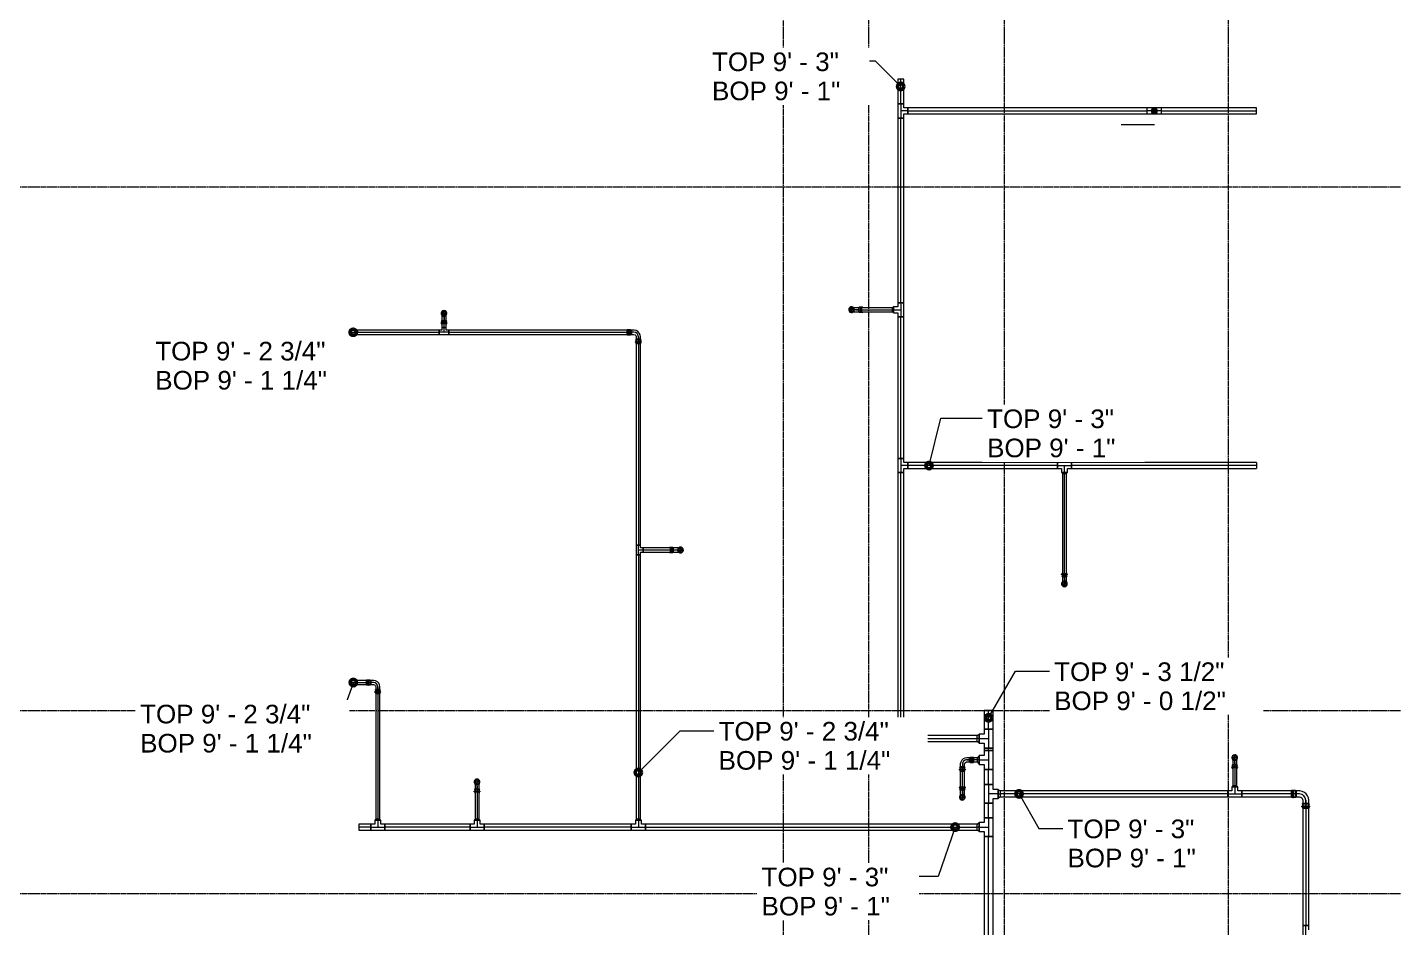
# Model space of a CAD drawing. Header units: inches. Extents: x -3679 to 241, y -496 to 1784.
# Drawn here: x -3321.8 to -2888.5, y 1048.2 to 1333.5 of the extents above; entities that cross this region are included whole.
import ezdxf

# ---------------------------------------------------------------- set-up
doc = ezdxf.new("R2010")
doc.units = ezdxf.units.IN
doc.header["$MEASUREMENT"] = 0
doc.linetypes.add('Grid Line', pattern=[0.875, 0.5, -0.125, 0.125, -0.125])
doc.layers.add('A-DETL', color=250, linetype='Continuous', lineweight=5, plot=False)
for name, color, linetype, lineweight in [('G-ANNO-DIMS', 251, 'Continuous', 9), ('P-PIPE', 1, 'Continuous', 9), ('P-PIPE-CNTR', 1, 'Continuous', 9), ('S-GRID', 8, 'Continuous', 9)]:
    doc.layers.add(name, color=color, linetype=linetype, lineweight=lineweight)
doc.styles.add('Arial_1', font='arial.ttf', dxfattribs={"height": 5.901198})

# ---------------------------------------------------------------- blocks, each defined once
blk = doc.blocks.new('Victaulic-VicPress316-Elbow 90-45deg Style P568_P571 - Standard-V5-MAIN LEVEL')
at = {"layer": 'P-PIPE'}
for p, q in [((-559.33, 302.52), (-559.33, 302.18)), ((-559.33, 301.89), (-559.33, 301.44)), ((-559.22, 302.52), (-559.22, 301.22)), ((-559.22, 301.33), (-559.22, 300.39)), ((-558.56, 301.33), (-559.22, 301.33)), ((-559.22, 301.33), (-558.56, 301.33)), ((-558.56, 302.52), (-558.56, 302.52)), ((-558.56, 302.52), (-558.56, 302.52)), ((-558.56, 302.52), (-558.56, 302.52)), ((-558.56, 302.52), (-558.56, 302.52)), ((-558.56, 302.18), (-558.56, 302.18)), ((-558.56, 302.18), (-558.56, 302.18)), ((-558.56, 301.89), (-558.56, 301.89)), ((-558.56, 301.89), (-558.56, 301.89)), ((-557.9, 301.33), (-558.56, 301.33)), ((-558.56, 301.33), (-557.9, 301.33)), ((-558.56, 300.39), (-558.56, 301.33)), ((-558.56, 301.22), (-558.56, 301.22)), ((-558.56, 301.22), (-558.56, 301.22)), ((-558.56, 300.39), (-558.56, 299)), ((-558.56, 299), (-558.56, 299)), ((-557.9, 301.22), (-557.9, 302.52)), ((-557.9, 300.39), (-557.9, 301.33)), ((-557.79, 302.18), (-557.79, 302.52)), ((-557.79, 301.44), (-557.79, 301.89))]:
    blk.add_line(p, q, dxfattribs=at)
at = {"layer": 'P-PIPE', "flags": 128}
for points in [[(-559.33, 301.89), (-559.45, 301.96), (-559.46, 302.1), (-559.35, 302.18), (-559.33, 302.18)], [(-558.56, 299.91), (-558.96, 299.82), (-559.28, 299.56), (-559.45, 299.19), (-559.45, 298.78), (-559.26, 298.42), (-558.93, 298.17), (-558.56, 298.09)], [(-559.33, 302.18), (-559.23, 302.18), (-558.98, 302.18), (-558.63, 302.18), (-558.56, 302.18)], [(-558.56, 302.18), (-558.92, 302.18), (-559.2, 302.18), (-559.32, 302.18), (-559.33, 302.18)], [(-559.33, 301.89), (-559.23, 301.89), (-558.98, 301.89), (-558.63, 301.89), (-558.56, 301.89)], [(-558.56, 301.89), (-558.92, 301.89), (-559.2, 301.89), (-559.32, 301.89), (-559.33, 301.89)], [(-559.22, 301.22), (-559.33, 301.41), (-559.33, 301.44)], [(-558.56, 299.77), (-558.92, 299.67), (-559.2, 299.42), (-559.32, 299.07), (-559.26, 298.7), (-559.04, 298.4), (-558.69, 298.25), (-558.56, 298.23)], [(-559.22, 300.39), (-559.22, 299.89), (-559.22, 299.46), (-559.22, 299.15), (-559.22, 299.01), (-559.22, 299)], [(-557.79, 302.18), (-557.89, 302.18), (-558.14, 302.18), (-558.49, 302.18), (-558.56, 302.18)], [(-558.56, 302.18), (-558.2, 302.18), (-557.92, 302.18), (-557.8, 302.18), (-557.79, 302.18)], [(-557.79, 301.89), (-557.89, 301.89), (-558.14, 301.89), (-558.49, 301.89), (-558.56, 301.89)], [(-558.56, 301.89), (-558.2, 301.89), (-557.92, 301.89), (-557.8, 301.89), (-557.79, 301.89)], [(-558.56, 298.09), (-558.16, 298.18), (-557.84, 298.44), (-557.67, 298.81), (-557.67, 299.22), (-557.86, 299.58), (-558.19, 299.83), (-558.56, 299.91)], [(-558.56, 298.23), (-558.2, 298.33), (-557.92, 298.58), (-557.8, 298.93), (-557.86, 299.3), (-558.08, 299.6), (-558.43, 299.75), (-558.56, 299.77)], [(-557.79, 301.44), (-557.88, 301.24), (-557.9, 301.22)], [(-557.9, 299), (-557.9, 299.09), (-557.9, 299.36), (-557.9, 299.76), (-557.9, 300.25), (-557.9, 300.39)], [(-557.79, 302.18), (-557.67, 302.11), (-557.66, 301.98), (-557.77, 301.89), (-557.79, 301.89)]]:
    blk.add_lwpolyline(points, dxfattribs=at)
at = {"layer": 'P-PIPE'}
for radius, start, end in [(0.767, 90, 270), (0.767, 90, 270), (0.767, 90, 270), (0.658, 90, 270), (0.658, 90, 270), (0.658, 90, 180), (0.658, 180, 270), (0.767, 270, 90), (0.767, 270, 90), (0.767, 270, 90), (0.658, 270, 90), (0.658, 270, 90), (0.658, 0, 90), (0.658, 270, 0)]:
    blk.add_arc((-558.56, 299), radius, start, end, dxfattribs=at)
blk = doc.blocks.new('Victaulic-VicPress316-Elbow 90-45deg Style P568_P571 - Standard-V4-MAIN LEVEL')
at = {"layer": 'P-PIPE'}
for p, q in [((-1.06, 4.55), (-1.06, 4.17)), ((1.06, 4.55), (-1.06, 4.55)), ((-1.06, 4.55), (1.06, 4.55)), ((-0.95, 4.55), (-0.95, 3.07)), ((-0.95, 4.55), (0.95, 4.55)), ((0.95, 4.55), (-0.95, 4.55)), ((0.95, 3.07), (0.95, 4.55)), ((1.06, 4.17), (1.06, 4.55)), ((-4.17, 1.06), (-4.55, 1.06)), ((-4.55, 1.06), (-4.55, -1.06)), ((-4.55, -1.06), (-4.55, 1.06)), ((-3.07, 0.95), (-4.55, 0.95)), ((-4.55, -0.95), (-4.55, 0.95)), ((-4.55, 0.95), (-4.55, -0.95)), ((-4.17, -1.06), (-4.17, 1.06)), ((-4.17, 1.06), (-4.17, -1.06)), ((-3.29, 1.06), (-3.85, 1.06)), ((-3.85, -1.06), (-3.85, 1.06)), ((-3.85, 1.06), (-3.85, -1.06)), ((-2.02, 0.95), (-3.18, 0.95)), ((-3.18, 0), (-3.18, 0.95)), ((-3.18, 0.95), (-3.18, 0)), ((-3.07, -0.95), (-3.07, 0.95)), ((-3.07, 0.95), (-3.07, -0.95)), ((-1.06, 4.17), (1.06, 4.17)), ((1.06, 4.17), (-1.06, 4.17)), ((-1.06, 3.85), (-1.06, 3.29)), ((-1.06, 3.85), (1.06, 3.85)), ((1.06, 3.85), (-1.06, 3.85)), ((-0.95, 3.18), (-0.95, 2.02)), ((0, 3.18), (-0.95, 3.18)), ((-0.95, 3.18), (0, 3.18)), ((-0.95, 3.07), (0.95, 3.07)), ((0.95, 3.07), (-0.95, 3.07)), ((0, 3.18), (0.95, 3.18)), ((0.95, 3.18), (0, 3.18)), ((0, 2.02), (0, 3.18)), ((0.95, 2.02), (0.95, 3.18)), ((1.06, 3.29), (1.06, 3.85)), ((-4.55, -0.95), (-3.07, -0.95)), ((-4.55, -1.06), (-4.17, -1.06)), ((-3.85, -1.06), (-3.29, -1.06)), ((-3.18, 0), (-3.18, -0.95)), ((-3.18, -0.95), (-3.18, 0)), ((-2.02, 0), (-3.18, 0)), ((-3.18, -0.95), (-2.02, -0.95))]:
    blk.add_line(p, q, dxfattribs=at)
at = {"layer": 'P-PIPE', "flags": 128}
for points in [[(-4.17, 1.06), (-4.1, 1.2), (-3.94, 1.21), (-3.85, 1.08), (-3.85, 1.06)], [(-4.17, 1.06), (-4.17, 0.97), (-4.17, 0.71), (-4.17, 0.32), (-4.17, -0.12), (-4.17, -0.54), (-4.17, -0.86), (-4.17, -1.04), (-4.17, -1.06)], [(-4.17, -1.06), (-4.17, -0.97), (-4.17, -0.71), (-4.17, -0.32), (-4.17, 0.12), (-4.17, 0.54), (-4.17, 0.86), (-4.17, 1.04), (-4.17, 1.06)], [(-3.85, -1.06), (-3.85, -0.97), (-3.85, -0.71), (-3.85, -0.32), (-3.85, 0.12), (-3.85, 0.54), (-3.85, 0.86), (-3.85, 1.04), (-3.85, 1.06)], [(-3.85, 1.06), (-3.85, 0.97), (-3.85, 0.71), (-3.85, 0.32), (-3.85, -0.12), (-3.85, -0.54), (-3.85, -0.86), (-3.85, -1.04), (-3.85, -1.06)], [(-3.29, 1.06), (-3.09, 0.97), (-3.07, 0.95)], [(-0.95, 2.02), (-1.04, 1.58), (-1.3, 1.22), (-1.69, 1), (-2.02, 0.95)], [(-2.02, -0.95), (-1.28, -0.86), (-0.59, -0.58), (0.02, -0.15), (0.49, 0.43), (0.81, 1.1), (0.94, 1.83), (0.95, 2.02)], [(-1.06, 3.85), (-1.2, 3.92), (-1.21, 4.08), (-1.08, 4.17), (-1.06, 4.17)], [(1.06, 4.17), (0.97, 4.17), (0.71, 4.17), (0.32, 4.17), (-0.12, 4.17), (-0.54, 4.17), (-0.86, 4.17), (-1.04, 4.17), (-1.06, 4.17)], [(-1.06, 4.17), (-0.97, 4.17), (-0.71, 4.17), (-0.32, 4.17), (0.12, 4.17), (0.54, 4.17), (0.86, 4.17), (1.04, 4.17), (1.06, 4.17)], [(-1.06, 3.85), (-0.97, 3.85), (-0.71, 3.85), (-0.32, 3.85), (0.12, 3.85), (0.54, 3.85), (0.86, 3.85), (1.04, 3.85), (1.06, 3.85)], [(1.06, 3.85), (0.97, 3.85), (0.71, 3.85), (0.32, 3.85), (-0.12, 3.85), (-0.54, 3.85), (-0.86, 3.85), (-1.04, 3.85), (-1.06, 3.85)], [(-0.95, 3.07), (-1.06, 3.26), (-1.06, 3.29)], [(1.06, 3.29), (0.97, 3.09), (0.95, 3.07)], [(1.06, 4.17), (1.2, 4.1), (1.21, 3.94), (1.08, 3.85), (1.06, 3.85)], [(-3.85, -1.06), (-3.92, -1.2), (-4.08, -1.21), (-4.17, -1.08), (-4.17, -1.06)], [(-3.07, -0.95), (-3.26, -1.06), (-3.29, -1.06)]]:
    blk.add_lwpolyline(points, dxfattribs=at)
at = {"layer": 'P-PIPE'}
blk.add_arc((-2.02, 2.02), 2.02, 270, 0, dxfattribs=at)
blk = doc.blocks.new('Victaulic-VicPress316-Elbow 90-45deg Style P568_P571 - Standard-V7-MAIN LEVEL')
at = {"layer": 'P-PIPE'}
for p, q in [((-3.18, 0.77), (-3.52, 0.77)), ((-3.52, 0.77), (-3.52, -0.77)), ((-3.52, -0.77), (-3.52, 0.77)), ((-2.22, 0.66), (-3.52, 0.66)), ((-3.52, -0.66), (-3.52, 0.66)), ((-3.52, 0.66), (-3.52, -0.66)), ((-3.18, -0.77), (-3.18, 0.77)), ((-3.18, 0.77), (-3.18, -0.77)), ((-2.44, 0.77), (-2.89, 0.77)), ((-2.89, -0.77), (-2.89, 0.77)), ((-2.89, 0.77), (-2.89, -0.77)), ((-1.39, 0.66), (-2.33, 0.66)), ((-2.33, 0), (-2.33, 0.66)), ((-2.33, 0.66), (-2.33, 0)), ((-2.22, -0.66), (-2.22, 0.66)), ((-2.22, 0.66), (-2.22, -0.66)), ((-0.77, 3.52), (-0.77, 3.18)), ((0.77, 3.52), (-0.77, 3.52)), ((-0.77, 3.52), (0.77, 3.52)), ((-0.77, 3.18), (0.77, 3.18)), ((0.77, 3.18), (-0.77, 3.18)), ((-0.77, 2.89), (-0.77, 2.44)), ((-0.77, 2.89), (0.77, 2.89)), ((0.77, 2.89), (-0.77, 2.89)), ((-0.66, 3.52), (-0.66, 2.22)), ((-0.66, 3.52), (0.66, 3.52)), ((0.66, 3.52), (-0.66, 3.52)), ((-0.66, 2.33), (-0.66, 1.39)), ((0, 2.33), (-0.66, 2.33)), ((-0.66, 2.33), (0, 2.33)), ((-0.66, 2.22), (0.66, 2.22)), ((0.66, 2.22), (-0.66, 2.22)), ((0, 2.33), (0.66, 2.33)), ((0.66, 2.33), (0, 2.33)), ((0, 1.39), (0, 2.33)), ((0.66, 2.22), (0.66, 3.52)), ((0.66, 1.39), (0.66, 2.33)), ((0.77, 3.18), (0.77, 3.52)), ((0.77, 2.44), (0.77, 2.89)), ((-3.52, -0.66), (-2.22, -0.66)), ((-3.52, -0.77), (-3.18, -0.77)), ((-2.89, -0.77), (-2.44, -0.77)), ((-2.33, 0), (-2.33, -0.66)), ((-2.33, -0.66), (-2.33, 0)), ((-1.39, 0), (-2.33, 0)), ((-2.33, -0.66), (-1.39, -0.66))]:
    blk.add_line(p, q, dxfattribs=at)
at = {"layer": 'P-PIPE', "flags": 128}
for points in [[(-3.18, 0.77), (-3.11, 0.89), (-2.98, 0.9), (-2.89, 0.79), (-2.89, 0.77)], [(-3.18, 0.77), (-3.18, 0.67), (-3.18, 0.42), (-3.18, 0.07), (-3.18, -0.3), (-3.18, -0.6), (-3.18, -0.75), (-3.18, -0.77)], [(-3.18, -0.77), (-3.18, -0.67), (-3.18, -0.42), (-3.18, -0.07), (-3.18, 0.3), (-3.18, 0.6), (-3.18, 0.75), (-3.18, 0.77)], [(-2.89, -0.77), (-2.89, -0.67), (-2.89, -0.42), (-2.89, -0.07), (-2.89, 0.3), (-2.89, 0.6), (-2.89, 0.75), (-2.89, 0.77)], [(-2.89, 0.77), (-2.89, 0.67), (-2.89, 0.42), (-2.89, 0.07), (-2.89, -0.3), (-2.89, -0.6), (-2.89, -0.75), (-2.89, -0.77)], [(-2.44, 0.77), (-2.24, 0.68), (-2.22, 0.66)], [(-0.66, 1.39), (-0.75, 1.04), (-1, 0.77), (-1.35, 0.66), (-1.39, 0.66)], [(-1.39, -0.66), (-0.78, -0.56), (-0.23, -0.29), (0.22, 0.13), (0.53, 0.67), (0.65, 1.27), (0.66, 1.39)], [(-0.77, 2.89), (-0.89, 2.96), (-0.9, 3.1), (-0.79, 3.18), (-0.77, 3.18)], [(0.77, 3.18), (0.67, 3.18), (0.42, 3.18), (0.07, 3.18), (-0.3, 3.18), (-0.6, 3.18), (-0.75, 3.18), (-0.77, 3.18)], [(-0.77, 3.18), (-0.67, 3.18), (-0.42, 3.18), (-0.07, 3.18), (0.3, 3.18), (0.6, 3.18), (0.75, 3.18), (0.77, 3.18)], [(-0.77, 2.89), (-0.67, 2.89), (-0.42, 2.89), (-0.07, 2.89), (0.3, 2.89), (0.6, 2.89), (0.75, 2.89), (0.77, 2.89)], [(0.77, 2.89), (0.67, 2.89), (0.42, 2.89), (0.07, 2.89), (-0.3, 2.89), (-0.6, 2.89), (-0.75, 2.89), (-0.77, 2.89)], [(-0.66, 2.22), (-0.77, 2.41), (-0.77, 2.44)], [(0.77, 2.44), (0.68, 2.24), (0.66, 2.22)], [(0.77, 3.18), (0.89, 3.11), (0.9, 2.98), (0.79, 2.89), (0.77, 2.89)], [(-2.89, -0.77), (-2.96, -0.89), (-3.1, -0.9), (-3.18, -0.79), (-3.18, -0.77)], [(-2.22, -0.66), (-2.41, -0.77), (-2.44, -0.77)]]:
    blk.add_lwpolyline(points, dxfattribs=at)
at = {"layer": 'P-PIPE'}
blk.add_arc((-1.39, 1.39), 1.39, 270, 0, dxfattribs=at)
blk = doc.blocks.new('Victaulic-VicPress316-Elbow 90-45deg Style P568_P571 - Standard-523083-MAIN LEVEL')
at = {"layer": 'P-PIPE'}
for p, q in [((-436.17, 302.52), (-436.17, 302.18)), ((-436.17, 301.89), (-436.17, 301.44)), ((-436.06, 302.52), (-436.06, 301.22)), ((-436.06, 301.33), (-436.06, 300.39)), ((-436.06, 301.33), (-435.41, 301.33)), ((-435.41, 301.33), (-436.06, 301.33)), ((-435.41, 302.52), (-435.41, 302.52)), ((-435.41, 302.52), (-435.41, 302.52)), ((-435.41, 302.52), (-435.41, 302.52)), ((-435.41, 302.52), (-435.41, 302.52)), ((-435.41, 302.18), (-435.41, 302.18)), ((-435.41, 302.18), (-435.41, 302.18)), ((-435.41, 301.89), (-435.41, 301.89)), ((-435.41, 301.89), (-435.41, 301.89)), ((-435.41, 301.33), (-434.75, 301.33)), ((-434.75, 301.33), (-435.41, 301.33)), ((-435.41, 300.39), (-435.41, 301.33)), ((-435.41, 301.22), (-435.41, 301.22)), ((-435.41, 301.22), (-435.41, 301.22)), ((-435.41, 299), (-435.41, 300.39)), ((-435.41, 299), (-435.41, 299)), ((-434.75, 301.22), (-434.75, 302.52)), ((-434.75, 300.39), (-434.75, 301.33)), ((-434.64, 302.18), (-434.64, 302.52)), ((-434.64, 301.44), (-434.64, 301.89))]:
    blk.add_line(p, q, dxfattribs=at)
at = {"layer": 'P-PIPE', "flags": 128}
for points in [[(-436.17, 301.89), (-436.29, 301.96), (-436.3, 302.1), (-436.19, 302.18), (-436.17, 302.18)], [(-435.41, 299.91), (-435.8, 299.82), (-436.12, 299.56), (-436.3, 299.19), (-436.29, 298.78), (-436.1, 298.42), (-435.78, 298.17), (-435.41, 298.09)], [(-436.17, 302.18), (-436.08, 302.18), (-435.83, 302.18), (-435.47, 302.18), (-435.41, 302.18)], [(-435.41, 302.18), (-435.77, 302.18), (-436.05, 302.18), (-436.17, 302.18), (-436.17, 302.18)], [(-436.17, 301.89), (-436.08, 301.89), (-435.83, 301.89), (-435.47, 301.89), (-435.41, 301.89)], [(-435.41, 301.89), (-435.77, 301.89), (-436.05, 301.89), (-436.17, 301.89), (-436.17, 301.89)], [(-436.06, 301.22), (-436.17, 301.41), (-436.17, 301.44)], [(-435.41, 299.77), (-435.77, 299.67), (-436.05, 299.42), (-436.17, 299.07), (-436.11, 298.7), (-435.88, 298.4), (-435.54, 298.25), (-435.41, 298.23)], [(-436.06, 300.39), (-436.06, 299.89), (-436.06, 299.46), (-436.06, 299.15), (-436.06, 299.01), (-436.06, 299)], [(-434.64, 302.18), (-434.73, 302.18), (-434.98, 302.18), (-435.34, 302.18), (-435.41, 302.18)], [(-435.41, 302.18), (-435.04, 302.18), (-434.76, 302.18), (-434.64, 302.18), (-434.64, 302.18)], [(-434.64, 301.89), (-434.73, 301.89), (-434.98, 301.89), (-435.34, 301.89), (-435.41, 301.89)], [(-435.41, 301.89), (-435.04, 301.89), (-434.76, 301.89), (-434.64, 301.89), (-434.64, 301.89)], [(-435.41, 298.09), (-435.01, 298.18), (-434.69, 298.44), (-434.51, 298.81), (-434.52, 299.22), (-434.71, 299.58), (-435.03, 299.83), (-435.41, 299.91)], [(-435.41, 298.23), (-435.04, 298.33), (-434.76, 298.58), (-434.64, 298.93), (-434.7, 299.3), (-434.93, 299.6), (-435.27, 299.75), (-435.41, 299.77)], [(-434.64, 301.44), (-434.73, 301.24), (-434.75, 301.22)], [(-434.75, 299), (-434.75, 299.09), (-434.75, 299.36), (-434.75, 299.76), (-434.75, 300.25), (-434.75, 300.39)], [(-434.64, 302.18), (-434.52, 302.11), (-434.51, 301.98), (-434.62, 301.89), (-434.64, 301.89)]]:
    blk.add_lwpolyline(points, dxfattribs=at)
at = {"layer": 'P-PIPE'}
for radius, start, end in [(0.767, 90, 270), (0.767, 90, 270), (0.767, 90, 270), (0.657, 90, 270), (0.657, 90, 270), (0.657, 90, 180), (0.657, 180, 270), (0.767, 270, 90), (0.767, 270, 90), (0.767, 270, 90), (0.658, 270, 90), (0.658, 270, 90), (0.658, 0, 90), (0.658, 270, 0)]:
    blk.add_arc((-435.41, 299), radius, start, end, dxfattribs=at)
blk = doc.blocks.new('Transition - Generic - Plumbing-CW-1022941-MAIN LEVEL')
at = {"layer": 'P-PIPE'}
for radius, start, end in [(0.8125, 90, 270), (0.5625, 90, 270), (0.8125, 270, 90), (0.5625, 270, 90)]:
    blk.add_arc((-1197, 38.637308), radius, start, end, dxfattribs=at)

msp = doc.modelspace()

# ---------------------------------------------------------------- linework, layer by layer
at = {"layer": 'A-DETL'}
msp.add_line((-2964.37, 1302.63), (-2974.87, 1302.63), dxfattribs=at)
at = {"layer": 'G-ANNO-DIMS'}
for p, q in [((-3052.78, 1322.75), (-3062.76, 1322.75)), ((-3044.8, 1314.77), (-3052.78, 1322.75)), ((-3218.42, 1236.85), (-3219.89, 1231.04)), ((-3219.89, 1231.04), (-3225.63, 1231.04)), ((-3035.82, 1194.63), (-3032.09, 1209.59)), ((-3032.09, 1209.59), (-3018.91, 1209.59)), ((-3016.94, 1114.67), (-3008.42, 1129.42)), ((-3008.42, 1129.42), (-2997.63, 1129.42)), ((-3218.36, 1125.85), (-3221.94, 1116)), ((-3221.94, 1116), (-3230.42, 1116)), ((-3128, 1097.33), (-3114.78, 1110.56)), ((-3114.78, 1110.56), (-3104.05, 1110.56)), ((-3007.28, 1090.55), (-3000.96, 1079.61)), ((-3027.55, 1080.02), (-3032.97, 1064.35)), ((-3000.96, 1079.61), (-2993.41, 1079.61)), ((-3032.97, 1064.35), (-3047.05, 1064.35))]:
    msp.add_line(p, q, dxfattribs=at)
at = {"layer": 'G-ANNO-DIMS', "lineweight": 50}
for centre in [(-3044.8, 1314.77), (-3218.42, 1236.85), (-3035.82, 1194.63), (-3218.36, 1125.85), (-3016.94, 1114.67), (-3128, 1097.33), (-3007.28, 1090.55), (-3027.55, 1080.02)]:
    msp.add_circle(centre, 1, dxfattribs=at)
at = {"layer": 'P-PIPE'}
for p, q in [((-3045.75, 1317.08), (-3045.75, 1309.24)), ((-3043.85, 1317.08), (-3045.75, 1317.08)), ((-3043.85, 1309.24), (-3043.85, 1317.08)), ((-3043.85, 1309.24), (-3045.75, 1309.24)), ((-3045.75, 1309.24), (-3045.75, 1304.76)), ((-3043.85, 1309.24), (-3045.75, 1309.24)), ((-3045.75, 1309.24), (-3043.85, 1309.24)), ((-3043.85, 1307.95), (-3043.85, 1309.24)), ((-3043.85, 1304.76), (-3045.75, 1304.76)), ((-3045.75, 1304.76), (-3043.85, 1304.76)), ((-3045.75, 1304.76), (-3045.75, 1246.24)), ((-3043.85, 1304.76), (-3045.75, 1304.76)), ((-3042.56, 1307.95), (-3043.85, 1307.95)), ((-3043.85, 1304.76), (-3043.85, 1306.05)), ((-3043.85, 1306.05), (-3042.56, 1306.05)), ((-3043.85, 1246.24), (-3043.85, 1304.76)), ((-3042.56, 1307.95), (-3042.56, 1306.05)), ((-3042.56, 1306.05), (-3042.56, 1307.95)), ((-2966.62, 1307.95), (-3042.56, 1307.95)), ((-3042.56, 1306.05), (-3042.56, 1307.95)), ((-3042.56, 1306.05), (-2966.62, 1306.05)), ((-2962.13, 1307.95), (-2966.62, 1307.95)), ((-2966.62, 1306.05), (-2966.62, 1307.95)), ((-2966.62, 1306.05), (-2962.13, 1306.05)), ((-2932.02, 1307.95), (-2962.13, 1307.95)), ((-2962.13, 1306.05), (-2962.13, 1307.95)), ((-2962.13, 1306.05), (-2932.02, 1306.05)), ((-2932.02, 1306.05), (-2932.02, 1307.95)), ((-3047.45, 1244.66), (-3058.04, 1244.66)), ((-3058.04, 1243.34), (-3058.04, 1244.66)), ((-3047.04, 1244.81), (-3047.45, 1244.56)), ((-3047.45, 1243.34), (-3047.45, 1244.66)), ((-3045.75, 1244.95), (-3047.04, 1244.95)), ((-3047.04, 1244.95), (-3047.04, 1243.05)), ((-3047.04, 1243.05), (-3047.04, 1244.95)), ((-3045.75, 1246.24), (-3045.75, 1244.95)), ((-3045.75, 1246.24), (-3043.85, 1246.24)), ((-3043.85, 1246.24), (-3045.75, 1246.24)), ((-3043.85, 1246.24), (-3045.75, 1246.24)), ((-3043.85, 1241.76), (-3043.85, 1246.24)), ((-3190.28, 1240.52), (-3190.28, 1238.35)), ((-3190.28, 1240.52), (-3188.97, 1240.52)), ((-3188.97, 1238.35), (-3188.97, 1240.52)), ((-3058.04, 1243.34), (-3047.45, 1243.34)), ((-3047.45, 1243.44), (-3047.04, 1243.19)), ((-3047.04, 1243.05), (-3045.75, 1243.05)), ((-3045.75, 1243.05), (-3045.75, 1241.76)), ((-3045.75, 1241.76), (-3043.85, 1241.76)), ((-3043.85, 1241.76), (-3045.75, 1241.76)), ((-3045.75, 1241.76), (-3045.75, 1196.88)), ((-3043.85, 1241.76), (-3045.75, 1241.76)), ((-3043.85, 1196.88), (-3043.85, 1241.76)), ((-3191.12, 1237.51), (-3219.63, 1237.51)), ((-3219.63, 1236.2), (-3219.63, 1237.51)), ((-3219.63, 1236.2), (-3191.12, 1236.2)), ((-3190.28, 1237.51), (-3191.12, 1237.51)), ((-3191.12, 1237.51), (-3191.12, 1236.2)), ((-3191.12, 1236.2), (-3191.12, 1237.51)), ((-3191.12, 1236.2), (-3191.12, 1237.51)), ((-3191.12, 1236.2), (-3188.13, 1236.2)), ((-3190.28, 1238.35), (-3188.97, 1238.35)), ((-3190.28, 1238.35), (-3190.28, 1237.51)), ((-3188.97, 1238.35), (-3190.28, 1238.35)), ((-3190.28, 1238.35), (-3188.97, 1238.35)), ((-3188.97, 1237.51), (-3188.97, 1238.35)), ((-3188.13, 1237.51), (-3188.97, 1237.51)), ((-3130.33, 1237.51), (-3188.13, 1237.51)), ((-3188.13, 1236.2), (-3188.13, 1237.51)), ((-3188.13, 1237.51), (-3188.13, 1236.2)), ((-3188.13, 1236.2), (-3188.13, 1237.51)), ((-3188.13, 1236.2), (-3130.33, 1236.2)), ((-3130.33, 1236.2), (-3130.33, 1237.51)), ((-3128.66, 1234.52), (-3128.66, 1169.35)), ((-3128.66, 1234.52), (-3127.34, 1234.52)), ((-3127.34, 1169.35), (-3127.34, 1234.52)), ((-3045.75, 1196.88), (-3045.75, 1192.39)), ((-3043.85, 1196.88), (-3045.75, 1196.88)), ((-3045.75, 1196.88), (-3043.85, 1196.88)), ((-3043.85, 1196.88), (-3045.75, 1196.88)), ((-3043.85, 1195.58), (-3043.85, 1196.88)), ((-3043.85, 1192.39), (-3045.75, 1192.39)), ((-3045.75, 1192.39), (-3043.85, 1192.39)), ((-3045.75, 1192.39), (-3045.75, 1111.26)), ((-3043.85, 1192.39), (-3045.75, 1192.39)), ((-3042.56, 1195.58), (-3043.85, 1195.58)), ((-3043.85, 1192.39), (-3043.85, 1193.68)), ((-3043.85, 1193.68), (-3042.56, 1193.68)), ((-3043.85, 1111.26), (-3043.85, 1192.39)), ((-2995.12, 1195.58), (-3042.56, 1195.58)), ((-3042.56, 1195.58), (-3042.56, 1193.68)), ((-3042.56, 1195.58), (-3042.56, 1193.68)), ((-3042.56, 1193.68), (-3042.56, 1195.58)), ((-3042.56, 1193.68), (-2995.12, 1193.68)), ((-2995.12, 1195.58), (-2995.12, 1193.68)), ((-2990.63, 1195.58), (-2995.12, 1195.58)), ((-2995.12, 1193.68), (-2995.12, 1195.58)), ((-2995.12, 1195.58), (-2995.12, 1193.68)), ((-2995.12, 1193.68), (-2993.82, 1193.68)), ((-2993.82, 1193.68), (-2993.82, 1192.39)), ((-2993.82, 1192.39), (-2991.92, 1192.39)), ((-2991.92, 1192.39), (-2993.82, 1192.39)), ((-2993.69, 1192.39), (-2993.44, 1191.98)), ((-2993.53, 1191.98), (-2993.53, 1159.46)), ((-2992.22, 1191.98), (-2993.53, 1191.98)), ((-2992.31, 1191.98), (-2992.06, 1192.39)), ((-2992.22, 1159.46), (-2992.22, 1191.98)), ((-2991.92, 1193.68), (-2990.63, 1193.68)), ((-2991.92, 1192.39), (-2991.92, 1193.68)), ((-2990.63, 1193.68), (-2990.63, 1195.58)), ((-2990.63, 1195.58), (-2990.63, 1193.68)), ((-2932.02, 1195.58), (-2990.63, 1195.58)), ((-2990.63, 1195.58), (-2990.63, 1193.68)), ((-2990.63, 1193.68), (-2932.02, 1193.68)), ((-2932.02, 1195.58), (-2932.02, 1193.68)), ((-3128.66, 1169.35), (-3128.66, 1166.36)), ((-3127.34, 1169.35), (-3128.66, 1169.35)), ((-3128.66, 1169.35), (-3127.34, 1169.35)), ((-3128.66, 1169.35), (-3127.34, 1169.35)), ((-3128.66, 1166.36), (-3128.66, 1082.67)), ((-3128.66, 1166.36), (-3127.34, 1166.36)), ((-3127.34, 1166.36), (-3128.66, 1166.36)), ((-3128.66, 1166.36), (-3127.34, 1166.36)), ((-3127.34, 1168.51), (-3127.34, 1169.35)), ((-3126.5, 1168.51), (-3127.34, 1168.51)), ((-3127.34, 1166.36), (-3127.34, 1167.2)), ((-3127.34, 1167.2), (-3126.5, 1167.2)), ((-3127.34, 1082.67), (-3127.34, 1166.36)), ((-3116.96, 1168.51), (-3126.5, 1168.51)), ((-3126.5, 1168.51), (-3126.5, 1167.2)), ((-3126.5, 1167.2), (-3126.5, 1168.51)), ((-3126.5, 1168.51), (-3126.5, 1167.2)), ((-3126.5, 1167.2), (-3116.96, 1167.2)), ((-3116.96, 1168.51), (-3116.96, 1167.2)), ((-2992.22, 1159.46), (-2993.53, 1159.46)), ((-3212.96, 1126.51), (-3219.63, 1126.51)), ((-3219.63, 1125.2), (-3219.63, 1126.51)), ((-3219.63, 1125.2), (-3212.96, 1125.2)), ((-3212.96, 1125.2), (-3212.96, 1126.51)), ((-3211.28, 1123.52), (-3211.28, 1082.67)), ((-3211.28, 1123.52), (-3209.97, 1123.52)), ((-3209.97, 1082.67), (-3209.97, 1123.52)), ((-3018.37, 1116.99), (-3018.37, 1111.08)), ((-3015.5, 1116.99), (-3018.37, 1116.99)), ((-3015.5, 1111.08), (-3015.5, 1116.99)), ((-3043.85, 1111.26), (-3045.75, 1111.26)), ((-3019.93, 1109.4), (-3020.58, 1108.9)), ((-3018.37, 1109.52), (-3019.93, 1109.52)), ((-3019.93, 1109.52), (-3019.93, 1106.65)), ((-3019.93, 1106.65), (-3019.93, 1109.52)), ((-3015.5, 1111.08), (-3018.37, 1111.08)), ((-3018.37, 1111.08), (-3018.37, 1109.52)), ((-3018.37, 1111.08), (-3015.5, 1111.08)), ((-3015.5, 1111.08), (-3018.37, 1111.08)), ((-3015.5, 1105.09), (-3015.5, 1111.08)), ((-3020.58, 1109.03), (-3041.62, 1109.03)), ((-3041.62, 1107.13), (-3041.62, 1109.03)), ((-3041.62, 1107.13), (-3020.58, 1107.13)), ((-3020.58, 1107.13), (-3020.58, 1109.03)), ((-3020.58, 1107.27), (-3019.93, 1106.77)), ((-3019.93, 1106.65), (-3018.37, 1106.65)), ((-3018.37, 1106.65), (-3018.37, 1105.09)), ((-3018.37, 1105.09), (-3015.5, 1105.09)), ((-3015.5, 1105.09), (-3018.37, 1105.09)), ((-3018.37, 1105.09), (-3018.37, 1104.31)), ((-3015.5, 1105.09), (-3018.37, 1105.09)), ((-3015.5, 1104.31), (-3015.5, 1105.09)), ((-3020.58, 1101.98), (-3022.92, 1101.98)), ((-3022.92, 1101.98), (-3022.92, 1100.66)), ((-3022.92, 1100.66), (-3020.58, 1100.66)), ((-3019.93, 1102.63), (-3020.58, 1101.88)), ((-3020.58, 1101.98), (-3020.58, 1100.66)), ((-3020.58, 1100.76), (-3019.93, 1100.01)), ((-3018.37, 1102.76), (-3019.93, 1102.76)), ((-3019.93, 1102.76), (-3019.93, 1099.88)), ((-3019.93, 1099.88), (-3019.93, 1102.76)), ((-3018.37, 1104.31), (-3018.37, 1102.76)), ((-3018.37, 1104.31), (-3015.5, 1104.31)), ((-3015.5, 1104.31), (-3018.37, 1104.31)), ((-3015.5, 1104.31), (-3018.37, 1104.31)), ((-3015.5, 1098.33), (-3015.5, 1104.31)), ((-3025.91, 1098.99), (-3025.91, 1091.83)), ((-3024.59, 1098.99), (-3025.91, 1098.99)), ((-3024.59, 1091.83), (-3024.59, 1098.99)), ((-3019.93, 1099.88), (-3018.37, 1099.88)), ((-3018.37, 1099.88), (-3018.37, 1098.33)), ((-3018.37, 1098.33), (-3015.5, 1098.33)), ((-3015.5, 1098.33), (-3018.37, 1098.33)), ((-3018.37, 1098.33), (-3018.37, 1093.55)), ((-3015.5, 1098.33), (-3018.37, 1098.33)), ((-3015.5, 1093.55), (-3015.5, 1098.33)), ((-2939.53, 1099.72), (-2939.53, 1093.2)), ((-2939.53, 1099.72), (-2938.21, 1099.72)), ((-2938.21, 1093.2), (-2938.21, 1099.72)), ((-3179.78, 1092.02), (-3179.78, 1082.67)), ((-3179.78, 1092.02), (-3178.47, 1092.02)), ((-3178.47, 1082.67), (-3178.47, 1092.02)), ((-3015.5, 1093.55), (-3018.37, 1093.55)), ((-3018.37, 1093.55), (-3018.37, 1087.56)), ((-3015.5, 1093.55), (-3018.37, 1093.55)), ((-3018.37, 1093.55), (-3015.5, 1093.55)), ((-3015.5, 1091.99), (-3015.5, 1093.55)), ((-3013.94, 1091.99), (-3015.5, 1091.99)), ((-3013.94, 1091.99), (-3013.94, 1089.12)), ((-3013.94, 1089.12), (-3013.94, 1091.99)), ((-3013.29, 1091.37), (-3013.94, 1091.87)), ((-2939.82, 1092.8), (-2939.82, 1091.5)), ((-2939.82, 1092.8), (-2937.92, 1092.8)), ((-2937.92, 1092.8), (-2939.82, 1092.8)), ((-2939.43, 1093.2), (-2939.68, 1092.8)), ((-2939.53, 1093.2), (-2938.21, 1093.2)), ((-2938.06, 1092.8), (-2938.31, 1093.2)), ((-2937.92, 1091.5), (-2937.92, 1092.8)), ((-3024.59, 1091.83), (-3025.91, 1091.83)), ((-3015.5, 1087.56), (-3018.37, 1087.56)), ((-3018.37, 1087.56), (-3015.5, 1087.56)), ((-3018.37, 1087.56), (-3018.37, 1083.01)), ((-3015.5, 1087.56), (-3018.37, 1087.56)), ((-3015.5, 1087.56), (-3015.5, 1089.12)), ((-3015.5, 1089.12), (-3013.94, 1089.12)), ((-3015.5, 1083.01), (-3015.5, 1087.56)), ((-3013.94, 1089.24), (-3013.29, 1089.74)), ((-2941.11, 1091.5), (-3013.29, 1091.5)), ((-3013.29, 1091.5), (-3013.29, 1089.6)), ((-3013.29, 1089.6), (-2941.11, 1089.6)), ((-2941.11, 1091.5), (-2941.11, 1089.6)), ((-2939.82, 1091.5), (-2941.11, 1091.5)), ((-2941.11, 1091.5), (-2941.11, 1089.6)), ((-2941.11, 1089.6), (-2941.11, 1091.5)), ((-2941.11, 1089.6), (-2936.63, 1089.6)), ((-2936.63, 1091.5), (-2937.92, 1091.5)), ((-2936.63, 1091.5), (-2936.63, 1089.6)), ((-2936.63, 1089.6), (-2936.63, 1091.5)), ((-2919.55, 1091.5), (-2936.63, 1091.5)), ((-2936.63, 1091.5), (-2936.63, 1089.6)), ((-2936.63, 1089.6), (-2919.55, 1089.6)), ((-2919.55, 1091.5), (-2919.55, 1089.6)), ((-2917.32, 1087.37), (-2917.32, 1048.8)), ((-2917.32, 1087.37), (-2915.42, 1087.37)), ((-2915.42, 1048.8), (-2915.42, 1087.37)), ((-3212.87, 1080.97), (-3216.63, 1080.97)), ((-3216.63, 1080.97), (-3216.63, 1079.07)), ((-3216.63, 1079.07), (-3212.87, 1079.07)), ((-3212.87, 1080.97), (-3212.87, 1079.07)), ((-3211.58, 1080.97), (-3212.87, 1080.97)), ((-3212.87, 1080.97), (-3212.87, 1079.07)), ((-3212.87, 1079.07), (-3212.87, 1080.97)), ((-3212.87, 1079.07), (-3208.38, 1079.07)), ((-3211.58, 1082.26), (-3211.58, 1080.97)), ((-3211.58, 1082.26), (-3209.67, 1082.26)), ((-3209.67, 1082.26), (-3211.58, 1082.26)), ((-3211.19, 1082.67), (-3211.44, 1082.26)), ((-3211.28, 1082.67), (-3209.97, 1082.67)), ((-3209.81, 1082.26), (-3210.06, 1082.67)), ((-3209.67, 1080.97), (-3209.67, 1082.26)), ((-3208.38, 1080.97), (-3209.67, 1080.97)), ((-3208.38, 1080.97), (-3208.38, 1079.07)), ((-3208.38, 1079.07), (-3208.38, 1080.97)), ((-3181.37, 1080.97), (-3208.38, 1080.97)), ((-3208.38, 1080.97), (-3208.38, 1079.07)), ((-3208.38, 1079.07), (-3181.37, 1079.07)), ((-3180.08, 1080.97), (-3181.37, 1080.97)), ((-3181.37, 1080.97), (-3181.37, 1079.07)), ((-3181.37, 1079.07), (-3181.37, 1080.97)), ((-3181.37, 1080.97), (-3181.37, 1079.07)), ((-3181.37, 1079.07), (-3176.88, 1079.07)), ((-3180.08, 1082.26), (-3180.08, 1080.97)), ((-3180.08, 1082.26), (-3178.17, 1082.26)), ((-3178.17, 1082.26), (-3180.08, 1082.26)), ((-3179.69, 1082.67), (-3179.94, 1082.26)), ((-3179.78, 1082.67), (-3178.47, 1082.67)), ((-3178.31, 1082.26), (-3178.56, 1082.67)), ((-3178.17, 1080.97), (-3178.17, 1082.26)), ((-3176.88, 1080.97), (-3178.17, 1080.97)), ((-3176.88, 1080.97), (-3176.88, 1079.07)), ((-3176.88, 1079.07), (-3176.88, 1080.97)), ((-3130.24, 1080.97), (-3176.88, 1080.97)), ((-3176.88, 1080.97), (-3176.88, 1079.07)), ((-3176.88, 1079.07), (-3130.24, 1079.07)), ((-3128.95, 1080.97), (-3130.24, 1080.97)), ((-3130.24, 1080.97), (-3130.24, 1079.07)), ((-3130.24, 1079.07), (-3130.24, 1080.97)), ((-3130.24, 1080.97), (-3130.24, 1079.07)), ((-3130.24, 1079.07), (-3125.76, 1079.07)), ((-3128.95, 1082.26), (-3128.95, 1080.97)), ((-3128.95, 1082.26), (-3127.05, 1082.26)), ((-3127.05, 1082.26), (-3128.95, 1082.26)), ((-3128.56, 1082.67), (-3128.81, 1082.26)), ((-3128.66, 1082.67), (-3127.34, 1082.67)), ((-3127.19, 1082.26), (-3127.44, 1082.67)), ((-3127.05, 1080.97), (-3127.05, 1082.26)), ((-3125.76, 1080.97), (-3127.05, 1080.97)), ((-3125.76, 1080.97), (-3125.76, 1079.07)), ((-3125.76, 1079.07), (-3125.76, 1080.97)), ((-3020.58, 1080.97), (-3125.76, 1080.97)), ((-3125.76, 1079.07), (-3125.76, 1080.97)), ((-3125.76, 1079.07), (-3020.58, 1079.07)), ((-3019.93, 1081.33), (-3020.58, 1080.83)), ((-3020.58, 1079.07), (-3020.58, 1080.97)), ((-3020.58, 1079.21), (-3019.93, 1078.71)), ((-3018.37, 1081.46), (-3019.93, 1081.46)), ((-3019.93, 1081.46), (-3019.93, 1078.58)), ((-3019.93, 1078.58), (-3019.93, 1081.46)), ((-3018.37, 1083.01), (-3018.37, 1081.46)), ((-3018.37, 1083.01), (-3015.5, 1083.01)), ((-3015.5, 1083.01), (-3018.37, 1083.01)), ((-3015.5, 1083.01), (-3018.37, 1083.01)), ((-3015.5, 1077.03), (-3015.5, 1083.01)), ((-3019.93, 1078.58), (-3018.37, 1078.58)), ((-3018.37, 1078.58), (-3018.37, 1077.03)), ((-3018.37, 1077.03), (-3015.5, 1077.03)), ((-3015.5, 1077.03), (-3018.37, 1077.03)), ((-3018.37, 1077.03), (-3018.37, 956.99)), ((-3015.5, 1077.03), (-3018.37, 1077.03)), ((-3015.5, 956.99), (-3015.5, 1077.03)), ((-2917.32, 1048.8), (-2917.32, 1044.31)), ((-2915.42, 1048.8), (-2917.32, 1048.8)), ((-2917.32, 1048.8), (-2915.42, 1048.8)), ((-2917.32, 1048.8), (-2915.42, 1048.8)), ((-2915.42, 1047.5), (-2915.42, 1048.8))]:
    msp.add_line(p, q, dxfattribs=at)
for centre, radius, start, end in [((-2964.37, 1307), 0.951, 0, 180), ((-2964.37, 1307), 0.951, 180, 0), ((-2964.37, 1307), 0.657, 0, 180), ((-2964.37, 1307), 0.657, 180, 0), ((-2964.37, 1306.67), 0.329, 90, 270), ((-2964.37, 1307.33), 0.329, 270, 90), ((-3189.63, 1242.85), 0.658, 0, 180), ((-3189.63, 1243.18), 0.329, 270, 90), ((-3060.37, 1244), 0.657, 0, 180), ((-3060.37, 1244), 0.657, 180, 0), ((-3060.37, 1243.67), 0.329, 90, 270), ((-3060.37, 1244.33), 0.329, 270, 90), ((-3189.63, 1242.85), 0.658, 180, 0), ((-3189.63, 1242.53), 0.329, 90, 270), ((-3114.63, 1167.85), 0.658, 0, 180), ((-3114.63, 1167.85), 0.658, 180, 0), ((-3114.63, 1167.53), 0.329, 90, 270), ((-3114.63, 1168.18), 0.329, 270, 90), ((-2992.87, 1157.13), 0.657, 0, 180), ((-2992.87, 1157.13), 0.657, 180, 0), ((-2992.87, 1156.8), 0.329, 90, 270), ((-2992.87, 1157.46), 0.329, 270, 90), ((-2938.87, 1102.05), 0.658, 0, 180), ((-2938.87, 1102.05), 0.657, 180, 0), ((-2938.87, 1101.72), 0.329, 90, 270), ((-2938.87, 1102.38), 0.329, 270, 90), ((-3179.13, 1094.35), 0.658, 0, 180), ((-3179.13, 1094.35), 0.658, 180, 0), ((-3179.13, 1094.03), 0.329, 90, 270), ((-3179.13, 1094.68), 0.329, 270, 90), ((-3025.25, 1089.5), 0.657, 0, 180), ((-3025.25, 1089.5), 0.657, 180, 0), ((-3025.25, 1089.17), 0.329, 90, 270), ((-3025.25, 1089.83), 0.329, 270, 90)]:
    msp.add_arc(centre, radius, start, end, dxfattribs=at)
at = {"layer": 'P-PIPE-CNTR'}
for p, q in [((-3044.8, 1309.24), (-3044.8, 1317.08)), ((-3044.8, 1309.24), (-3044.8, 1317.08)), ((-3044.8, 1309.24), (-3044.8, 1304.76)), ((-3042.56, 1307), (-3044.8, 1307)), ((-3044.8, 1246.24), (-3044.8, 1304.76)), ((-3044.8, 1246.24), (-3044.8, 1304.76)), ((-3042.56, 1307), (-2966.62, 1307)), ((-3042.56, 1307), (-2966.62, 1307)), ((-2962.13, 1307), (-2966.62, 1307)), ((-2965.37, 1307), (-2963.37, 1307)), ((-2964.37, 1306), (-2964.37, 1308)), ((-2962.13, 1307), (-2932.02, 1307)), ((-2962.13, 1307), (-2932.02, 1307)), ((-3189.63, 1241.85), (-3189.63, 1243.85)), ((-3061.37, 1244), (-3059.37, 1244)), ((-3060.37, 1243), (-3060.37, 1245)), ((-3058.98, 1244), (-3060.37, 1244)), ((-3058.04, 1244), (-3058.98, 1244)), ((-3058.04, 1244), (-3047.45, 1244)), ((-3058.04, 1244), (-3047.45, 1244)), ((-3047.04, 1244), (-3047.45, 1244)), ((-3047.04, 1244), (-3044.8, 1244)), ((-3044.8, 1246.24), (-3044.8, 1241.76)), ((-3190.63, 1242.85), (-3188.63, 1242.85)), ((-3189.63, 1242.85), (-3189.63, 1241.46)), ((-3189.63, 1241.46), (-3189.63, 1240.52)), ((-3189.63, 1241.46), (-3189.63, 1239.33)), ((-3189.63, 1240.52), (-3189.63, 1238.35)), ((-3189.63, 1240.52), (-3189.63, 1238.35)), ((-3044.8, 1196.88), (-3044.8, 1241.76)), ((-3044.8, 1196.88), (-3044.8, 1241.76)), ((-3219.63, 1236.85), (-3191.12, 1236.85)), ((-3219.63, 1236.85), (-3191.12, 1236.85)), ((-3188.13, 1236.85), (-3191.12, 1236.85)), ((-3189.63, 1238.35), (-3189.63, 1236.85)), ((-3188.13, 1236.85), (-3130.33, 1236.85)), ((-3188.13, 1236.85), (-3130.33, 1236.85)), ((-3129.39, 1236.85), (-3131.52, 1236.85)), ((-3129.39, 1236.85), (-3130.33, 1236.85)), ((-3128, 1234.52), (-3128, 1235.46)), ((-3128, 1234.52), (-3128, 1169.35)), ((-3128, 1234.52), (-3128, 1169.35)), ((-3044.8, 1196.88), (-3044.8, 1192.39)), ((-3042.56, 1194.63), (-3044.8, 1194.63)), ((-3044.8, 1111.26), (-3044.8, 1192.39)), ((-3044.8, 1111.26), (-3044.8, 1192.39)), ((-2995.12, 1194.63), (-3042.56, 1194.63)), ((-2995.12, 1194.63), (-3042.56, 1194.63)), ((-2995.12, 1194.63), (-2990.63, 1194.63)), ((-2992.87, 1192.39), (-2992.87, 1194.63)), ((-2992.87, 1192.39), (-2992.87, 1191.98)), ((-2992.87, 1159.46), (-2992.87, 1191.98)), ((-2992.87, 1159.46), (-2992.87, 1191.98)), ((-2932.02, 1194.63), (-2990.63, 1194.63)), ((-2932.02, 1194.63), (-2990.63, 1194.63)), ((-3128, 1166.36), (-3128, 1169.35)), ((-3126.5, 1167.85), (-3128, 1167.85)), ((-3128, 1166.36), (-3128, 1082.67)), ((-3128, 1166.36), (-3128, 1082.67)), ((-3116.96, 1167.85), (-3126.5, 1167.85)), ((-3116.96, 1167.85), (-3126.5, 1167.85)), ((-3116.02, 1167.85), (-3118.15, 1167.85)), ((-3116.02, 1167.85), (-3116.96, 1167.85)), ((-3114.63, 1167.85), (-3116.02, 1167.85)), ((-3115.63, 1167.85), (-3113.63, 1167.85)), ((-3114.63, 1166.85), (-3114.63, 1168.85)), ((-2993.87, 1157.13), (-2991.87, 1157.13)), ((-2992.87, 1159.46), (-2992.87, 1158.53)), ((-2992.87, 1158.53), (-2992.87, 1157.13)), ((-2992.87, 1156.13), (-2992.87, 1158.13)), ((-3219.63, 1125.85), (-3212.96, 1125.85)), ((-3219.63, 1125.85), (-3212.96, 1125.85)), ((-3212.02, 1125.85), (-3214.15, 1125.85)), ((-3212.02, 1125.85), (-3212.96, 1125.85)), ((-3210.63, 1123.52), (-3210.63, 1124.46)), ((-3210.63, 1123.52), (-3210.63, 1082.67)), ((-3210.63, 1123.52), (-3210.63, 1082.67)), ((-3016.94, 1111.08), (-3016.94, 1116.99)), ((-3016.94, 1111.08), (-3016.94, 1116.99)), ((-3044.8, 1111.26), (-3044.8, 1110.1)), ((-3016.94, 1111.08), (-3016.94, 1105.09)), ((-3042.79, 1108.08), (-3041.62, 1108.08)), ((-3042.79, 1108.08), (-3040.25, 1108.08)), ((-3041.62, 1108.08), (-3020.58, 1108.08)), ((-3041.62, 1108.08), (-3020.58, 1108.08)), ((-3019.93, 1108.08), (-3020.58, 1108.08)), ((-3019.93, 1108.08), (-3016.94, 1108.08)), ((-3016.94, 1104.31), (-3016.94, 1105.09)), ((-3016.94, 1104.31), (-3016.94, 1105.09)), ((-3022.92, 1101.32), (-3023.86, 1101.32)), ((-3020.58, 1101.32), (-3022.92, 1101.32)), ((-3020.58, 1101.32), (-3022.92, 1101.32)), ((-3019.93, 1101.32), (-3020.58, 1101.32)), ((-3019.93, 1101.32), (-3016.94, 1101.32)), ((-3016.94, 1104.31), (-3016.94, 1098.33)), ((-2939.87, 1102.05), (-2937.87, 1102.05)), ((-2938.87, 1101.05), (-2938.87, 1103.05)), ((-2938.87, 1100.66), (-2938.87, 1102.05)), ((-2938.87, 1099.72), (-2938.87, 1100.66)), ((-3025.25, 1099.93), (-3025.25, 1098.99)), ((-3025.25, 1099.93), (-3025.25, 1097.8)), ((-3025.25, 1091.83), (-3025.25, 1098.99)), ((-3025.25, 1091.83), (-3025.25, 1098.99)), ((-3016.94, 1093.55), (-3016.94, 1098.33)), ((-3016.94, 1093.55), (-3016.94, 1098.33)), ((-2938.87, 1099.72), (-2938.87, 1093.2)), ((-2938.87, 1099.72), (-2938.87, 1093.2)), ((-3180.13, 1094.35), (-3178.13, 1094.35)), ((-3179.13, 1093.35), (-3179.13, 1095.35)), ((-3179.13, 1092.96), (-3179.13, 1094.35)), ((-3179.13, 1092.02), (-3179.13, 1092.96)), ((-3179.13, 1092.02), (-3179.13, 1082.67)), ((-3179.13, 1092.02), (-3179.13, 1082.67)), ((-3016.94, 1093.55), (-3016.94, 1087.56)), ((-2938.87, 1092.8), (-2938.87, 1093.2)), ((-2938.87, 1092.8), (-2938.87, 1090.55)), ((-3026.25, 1089.5), (-3024.25, 1089.5)), ((-3025.25, 1091.83), (-3025.25, 1090.89)), ((-3025.25, 1090.89), (-3025.25, 1089.5)), ((-3025.25, 1088.5), (-3025.25, 1090.5)), ((-3013.94, 1090.55), (-3016.94, 1090.55)), ((-3016.94, 1083.01), (-3016.94, 1087.56)), ((-3016.94, 1083.01), (-3016.94, 1087.56)), ((-3013.94, 1090.55), (-3013.29, 1090.55)), ((-2941.11, 1090.55), (-3013.29, 1090.55)), ((-2941.11, 1090.55), (-3013.29, 1090.55)), ((-2941.11, 1090.55), (-2936.63, 1090.55)), ((-2919.55, 1090.55), (-2936.63, 1090.55)), ((-2919.55, 1090.55), (-2936.63, 1090.55)), ((-2918.38, 1090.55), (-2920.92, 1090.55)), ((-2918.38, 1090.55), (-2919.55, 1090.55)), ((-2916.37, 1087.37), (-2916.37, 1088.54)), ((-2916.37, 1087.37), (-2916.37, 1048.8)), ((-2916.37, 1087.37), (-2916.37, 1048.8)), ((-3212.87, 1080.02), (-3216.63, 1080.02)), ((-3212.87, 1080.02), (-3216.63, 1080.02)), ((-3212.87, 1080.02), (-3208.38, 1080.02)), ((-3210.63, 1082.26), (-3210.63, 1082.67)), ((-3210.63, 1082.26), (-3210.63, 1080.02)), ((-3181.37, 1080.02), (-3208.38, 1080.02)), ((-3181.37, 1080.02), (-3208.38, 1080.02)), ((-3181.37, 1080.02), (-3176.88, 1080.02)), ((-3179.13, 1082.26), (-3179.13, 1082.67)), ((-3179.13, 1082.26), (-3179.13, 1080.02)), ((-3130.24, 1080.02), (-3176.88, 1080.02)), ((-3130.24, 1080.02), (-3176.88, 1080.02)), ((-3130.24, 1080.02), (-3125.76, 1080.02)), ((-3128, 1082.26), (-3128, 1082.67)), ((-3128, 1082.26), (-3128, 1080.02)), ((-3125.76, 1080.02), (-3020.58, 1080.02)), ((-3125.76, 1080.02), (-3020.58, 1080.02)), ((-3019.93, 1080.02), (-3020.58, 1080.02)), ((-3019.93, 1080.02), (-3016.94, 1080.02)), ((-3016.94, 1083.01), (-3016.94, 1077.03)), ((-3016.94, 956.99), (-3016.94, 1077.03)), ((-3016.94, 956.99), (-3016.94, 1077.03)), ((-2916.37, 1044.31), (-2916.37, 1048.8))]:
    msp.add_line(p, q, dxfattribs=at)
for centre, radius, start, end in [((-3129.39, 1235.46), 1.39, 0, 90), ((-3212.02, 1124.46), 1.39, 0, 90), ((-3042.79, 1110.1), 2.02, 180, 270), ((-3023.86, 1099.93), 1.39, 90, 180), ((-2918.38, 1088.54), 2.02, 0, 90)]:
    msp.add_arc(centre, radius, start, end, dxfattribs=at)
at = {"layer": 'S-GRID', "linetype": 'Grid Line'}
for p, q in [((-3082, -484.26), (-3082, 1771.74)), ((-3055, 1771.74), (-3055, -484.26)), ((-3012, 1771.74), (-3012, -484.26)), ((-2941, 1771.74), (-2941, -484.26)), ((-3666.39, 1283), (228, 1283)), ((-3666.39, 1117), (228, 1117)), ((-3666.39, 1059), (228, 1059))]:
    msp.add_line(p, q, dxfattribs=at)

# ---------------------------------------------------------------- block references
at = {"layer": 'P-PIPE', "extrusion": (0, 0, -1), "rotation": 270}
msp.add_blockref('Transition - Generic - Plumbing-CW-1022941-MAIN LEVEL', (2925.74, 110), dxfattribs=at)
at = {"layer": 'P-PIPE'}
for name, p, rotation in [('Victaulic-VicPress316-Elbow 90-45deg Style P568_P571 - Standard-523083-MAIN LEVEL', (-3625.03, 1541.85), 180), ('Victaulic-VicPress316-Elbow 90-45deg Style P568_P571 - Standard-V5-MAIN LEVEL', (-3359.37, 685.44), 270), ('Victaulic-VicPress316-Elbow 90-45deg Style P568_P571 - Standard-V7-MAIN LEVEL', (-3128, 1236.85), 90), ('Victaulic-VicPress316-Elbow 90-45deg Style P568_P571 - Standard-523083-MAIN LEVEL', (-2815.63, 1603.26), 90), ('Victaulic-VicPress316-Elbow 90-45deg Style P568_P571 - Standard-V7-MAIN LEVEL', (-3210.63, 1125.85), 90), ('Victaulic-VicPress316-Elbow 90-45deg Style P568_P571 - Standard-V4-MAIN LEVEL', (-3044.8, 1108.08), 270), ('Victaulic-VicPress316-Elbow 90-45deg Style P568_P571 - Standard-V7-MAIN LEVEL', (-3025.25, 1101.32), 180), ('Victaulic-VicPress316-Elbow 90-45deg Style P568_P571 - Standard-V5-MAIN LEVEL', (-3497.43, 1401.05), 180), ('Victaulic-VicPress316-Elbow 90-45deg Style P568_P571 - Standard-V5-MAIN LEVEL', (-3737.69, 1393.35), 180), ('Victaulic-VicPress316-Elbow 90-45deg Style P568_P571 - Standard-V4-MAIN LEVEL', (-2916.37, 1090.55), 90)]:
    msp.add_blockref(name, p, dxfattribs=dict(at, rotation=rotation))
for p in [(-2434.31, 858.13), (-2466.69, 790.5)]:
    msp.add_blockref('Victaulic-VicPress316-Elbow 90-45deg Style P568_P571 - Standard-V5-MAIN LEVEL', p, dxfattribs=at)

# ---------------------------------------------------------------- next in the draw order: texts
at = {"layer": 'G-ANNO-DIMS', "char_height": 5.9012, "attachment_point": 1, "line_spacing_factor": 0.938532, "style": 'Arial_1', "bg_fill": 3, "box_fill_scale": 1.25, "bg_fill_color": 0, "bg_fill_transparency": 0}
for s, insert, width in [('TOP 9\' - 3"\\PBOP 9\' - 1"', (-3104.64, 1325.55), 48.456), ('TOP 9\' - 2 3/4"\\PBOP 9\' - 1 1/4"', (-3281.19, 1233.84), 64.872), ('TOP 9\' - 3"\\PBOP 9\' - 1"', (-3017.41, 1212.39), 48.456), ('TOP 9\' - 3 1/2"\\PBOP 9\' - 0 1/2"', (-2996.13, 1132.23), 64.872), ('TOP 9\' - 2 3/4"\\PBOP 9\' - 1 1/4"', (-3285.98, 1118.8), 64.872), ('TOP 9\' - 2 3/4"\\PBOP 9\' - 1 1/4"', (-3102.55, 1113.36), 64.872), ('TOP 9\' - 3"\\PBOP 9\' - 1"', (-2991.91, 1082.41), 48.456), ('TOP 9\' - 3"\\PBOP 9\' - 1"', (-3088.93, 1067.15), 48.456)]:
    msp.add_mtext(s, dxfattribs=dict(at, insert=insert, width=width))

doc.saveas('drawing.dxf')
